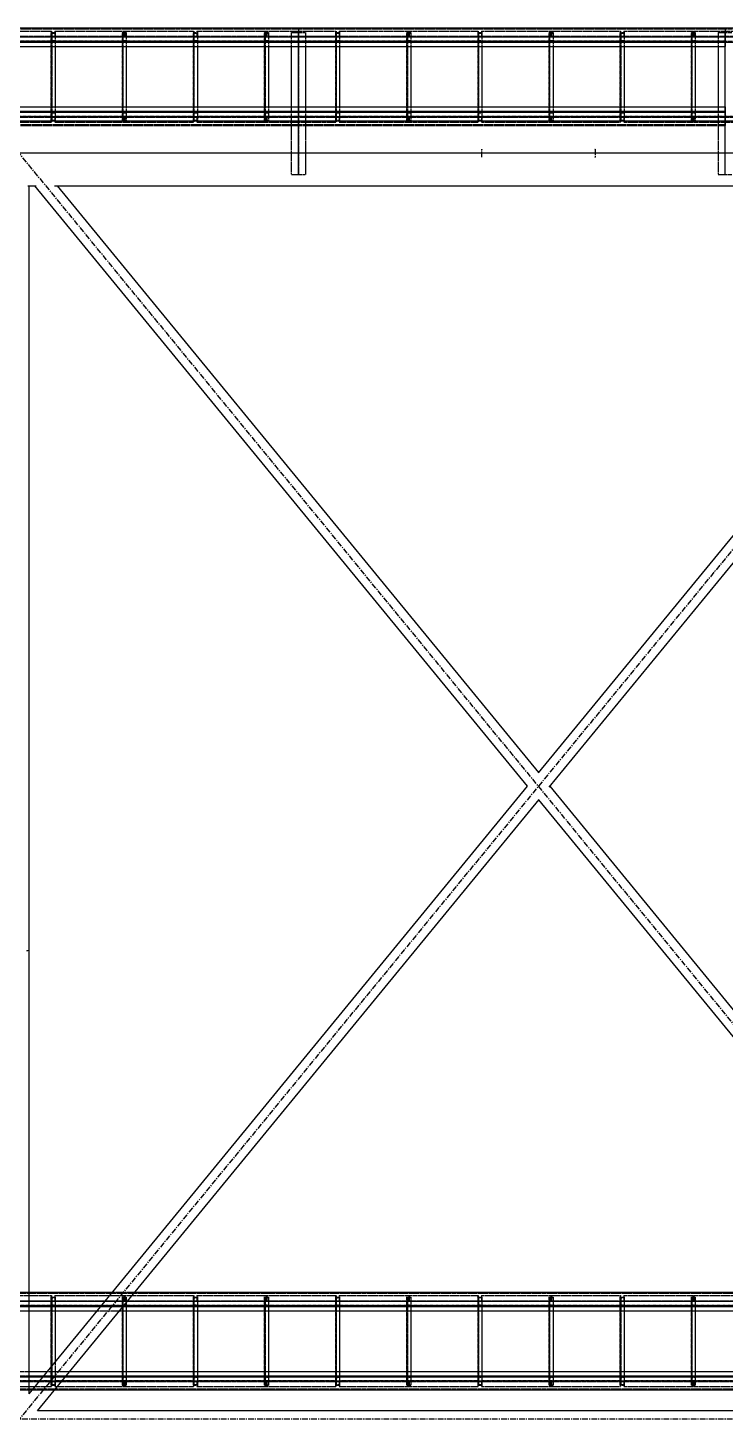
# Model space of a CAD drawing. Header units: millimetres. Extents: x 5143 to 30813, y 232 to 21408.
# Drawn here: x 18557 to 19537, y 4121 to 6077 of the extents above; entities that cross this region are included whole.
import ezdxf

# ---------------------------------------------------------------- set-up
doc = ezdxf.new("R2010")
doc.units = ezdxf.units.MM
doc.header["$LTSCALE"] = 0.25
for name, pattern in [('CENTER', [50.8, 31.75, -6.35, 6.35, -6.35]), ('XKITLINE00', [0]), ('XKITLINE02', [4, 2, -2]), ('XKITLINE03', [6, 3, -1, 1, -1])]:
    doc.linetypes.add(name, pattern=pattern)

msp = doc.modelspace()

# ---------------------------------------------------------------- linework, layer by layer
at = {"color": 7, "linetype": 'XKITLINE00'}
for p, q in [((18337.5, 6076.7), (18937.5, 6076.7)), ((18937.5, 6076.7), (18937.5, 6056.7)), ((18937.5, 6076.7), (18937.5, 6056.7)), ((18937.5, 6076.7), (19537.5, 6076.7)), ((19537.5, 6076.7), (19537.5, 6056.7)), ((19537.5, 6076.7), (20137.5, 6076.7)), ((19537.5, 6076.7), (19537.5, 6056.7)), ((18337.5, 6056.7), (18937.5, 6056.7)), ((18337.5, 6050.5), (18937.5, 6050.5)), ((18590, 6050.5), (18590, 5965.5)), ((18595.5, 6050.5), (18595.5, 5965.5)), ((18690, 6050.5), (18690, 5965.5)), ((18695.5, 6050.5), (18695.5, 5965.5)), ((18790, 6050.5), (18790, 5965.5)), ((18795.5, 6050.5), (18795.5, 5965.5)), ((18890, 6050.5), (18890, 5965.5)), ((18895.5, 6050.5), (18895.5, 5965.5)), ((18927.5, 6050.5), (18927.5, 5965.5)), ((18937.5, 6056.7), (18937.5, 6050.5)), ((18937.5, 6056.7), (18937.5, 6050.5)), ((18937.5, 6056.7), (19537.5, 6056.7)), ((18937.5, 6050.5), (19537.5, 6050.5)), ((18947.5, 6050.5), (18947.5, 5965.5)), ((18990, 6050.5), (18990, 5965.5)), ((18995.5, 6050.5), (18995.5, 5965.5)), ((19090, 6050.5), (19090, 5965.5)), ((19095.5, 6050.5), (19095.5, 5965.5)), ((19190, 6050.5), (19190, 5965.5)), ((19195.5, 6050.5), (19195.5, 5965.5)), ((19290, 6050.5), (19290, 5965.5)), ((19295.5, 6050.5), (19295.5, 5965.5)), ((19390, 6050.5), (19390, 5965.5)), ((19395.5, 6050.5), (19395.5, 5965.5)), ((19490, 6050.5), (19490, 5965.5)), ((19495.5, 6050.5), (19495.5, 5965.5)), ((19527.5, 6050.5), (19527.5, 5965.5)), ((19537.5, 6056.7), (20137.5, 6056.7)), ((19537.5, 6056.7), (19537.5, 6050.5)), ((18337.5, 5965.5), (18937.5, 5965.5)), ((18337.5, 5959.3), (18937.5, 5959.3)), ((18937.5, 5965.5), (18937.5, 5959.3)), ((18937.5, 5965.5), (19537.5, 5965.5)), ((18937.5, 5965.5), (18937.5, 5959.3)), ((18937.5, 5959.3), (18937.5, 5946)), ((18937.5, 5959.3), (19537.5, 5959.3)), ((18937.5, 5959.3), (18937.5, 5946)), ((19537.5, 5965.5), (19537.5, 5959.3)), ((19537.5, 5959.3), (19537.5, 5946)), ((18558.6, 4299), (18675.6, 4299)), ((18707.1, 4299), (19842.9, 4299)), ((18558.6, 4279), (18659.2, 4279)), ((18558.6, 4272.8), (18654.1, 4272.8)), ((18590, 4272.8), (18590, 4194.6)), ((18595.5, 4272.8), (18595.5, 4201.3)), ((18685.6, 4272.8), (19864.4, 4272.8)), ((18690, 4272.8), (18690, 4187.8)), ((18690.7, 4279), (19859.3, 4279)), ((18695.5, 4272.8), (18695.5, 4187.8)), ((18790, 4272.8), (18790, 4187.8)), ((18795.5, 4272.8), (18795.5, 4187.8)), ((18890, 4272.8), (18890, 4187.8)), ((18895.5, 4272.8), (18895.5, 4187.8)), ((18990, 4272.8), (18990, 4187.8)), ((18995.5, 4272.8), (18995.5, 4187.8)), ((19090, 4272.8), (19090, 4187.8)), ((19095.5, 4272.8), (19095.5, 4187.8)), ((19190, 4272.8), (19190, 4187.8)), ((19195.5, 4272.8), (19195.5, 4187.8)), ((19290, 4272.8), (19290, 4187.8)), ((19295.5, 4272.8), (19295.5, 4187.8)), ((19390, 4272.8), (19390, 4187.8)), ((19395.5, 4272.8), (19395.5, 4187.8)), ((19490, 4272.8), (19490, 4187.8)), ((19495.5, 4272.8), (19495.5, 4187.8)), ((18558.6, 4187.8), (18584.4, 4187.8)), ((18615.9, 4187.8), (19934.1, 4187.8)), ((18558.6, 4181.6), (18579.3, 4181.6)), ((18610.8, 4181.6), (19939.2, 4181.6)), ((18558.6, 4161.6), (18562.9, 4161.6)), ((18594.4, 4161.6), (19955.6, 4161.6))]:
    msp.add_line(p, q, dxfattribs=at)
at = {"color": 3, "linetype": 'XKITLINE02'}
for p, q in [((18337.5, 6075.8), (18937.5, 6075.8)), ((18337.5, 6075.3), (18937.5, 6075.3)), ((18492.7, 6072), (18590.4, 6072)), ((18492.7, 6064), (18595.6, 6064)), ((18493.3, 6064.8), (18595.6, 6064.8)), ((18589.7, 6064.8), (18589.7, 6064)), ((18589.7, 6064.8), (18692.2, 6064.8)), ((18589.7, 6064), (18692.7, 6064)), ((18589.8, 6072), (18589.8, 6064)), ((18590, 6070), (18595.5, 6070)), ((18590, 6070), (18590, 6058)), ((18590, 6070), (18590, 5946)), ((18590, 6070), (18590, 6050.5)), ((18590, 6070), (18595.5, 6070)), ((18590.4, 6072), (18590.4, 6064.8)), ((18590.7, 6070), (18590.7, 5946)), ((18590.7, 6068.9), (18595.5, 6069.3)), ((18590.7, 6068.9), (18590.7, 6059)), ((18594.9, 6072), (18594.9, 6064.8)), ((18594.9, 6072), (18692.7, 6072)), ((18595.5, 6072), (18595.5, 6064)), ((18595.5, 6070), (18595.5, 6069.3)), ((18595.5, 6070), (18595.5, 5946)), ((18595.5, 6070), (18595.5, 6050.5)), ((18595.6, 6064.8), (18595.6, 6064)), ((18686.9, 6064.8), (18686.9, 6064)), ((18690, 6070), (18695.5, 6070)), ((18690, 6070), (18690, 6058)), ((18690, 6070), (18690, 5946)), ((18690, 6070), (18690, 6050.5)), ((18690, 6070), (18695.5, 6070)), ((18690, 6064), (18692.7, 6064)), ((18690.7, 6070), (18690.7, 5946)), ((18690.7, 6068.9), (18695.5, 6069.3)), ((18690.7, 6068.9), (18690.7, 6059)), ((18692.2, 6072), (18692.2, 6064.8)), ((18692.7, 6072), (18790.4, 6072)), ((18692.7, 6072), (18692.7, 6064)), ((18692.7, 6072), (18692.7, 6064)), ((18692.7, 6064), (18795.6, 6064)), ((18693.3, 6072), (18693.3, 6064.8)), ((18693.3, 6064.8), (18795.6, 6064.8)), ((18695.5, 6070), (18695.5, 6069.3)), ((18695.5, 6070), (18695.5, 5946)), ((18695.5, 6070), (18695.5, 6050.5)), ((18698.6, 6064.8), (18698.6, 6064)), ((18789.7, 6064.8), (18789.7, 6064)), ((18789.7, 6064.8), (18892.2, 6064.8)), ((18789.7, 6064), (18892.7, 6064)), ((18789.8, 6072), (18789.8, 6064)), ((18790, 6070), (18795.5, 6070)), ((18790, 6070), (18790, 6058)), ((18790, 6070), (18790, 5946)), ((18790, 6070), (18790, 6050.5)), ((18790, 6070), (18795.5, 6070)), ((18790.4, 6072), (18790.4, 6064.8)), ((18790.7, 6070), (18790.7, 5946)), ((18790.7, 6068.9), (18795.5, 6069.3)), ((18790.7, 6068.9), (18790.7, 6059)), ((18794.9, 6072), (18794.9, 6064.8)), ((18794.9, 6072), (18892.7, 6072)), ((18795.5, 6072), (18795.5, 6064)), ((18795.5, 6070), (18795.5, 6069.3)), ((18795.5, 6070), (18795.5, 5946)), ((18795.5, 6070), (18795.5, 6050.5)), ((18795.6, 6064.8), (18795.6, 6064)), ((18886.9, 6064.8), (18886.9, 6064)), ((18890, 6070), (18890, 5946)), ((18890, 6070), (18890, 6050.5)), ((18890, 6070), (18895.5, 6070)), ((18890, 6070), (18895.5, 6070)), ((18890, 6070), (18890, 6058)), ((18890, 6064), (18892.7, 6064)), ((18890.7, 6070), (18890.7, 5946)), ((18890.7, 6068.9), (18895.5, 6069.3)), ((18890.7, 6068.9), (18890.7, 6059)), ((18892.2, 6072), (18892.2, 6064.8)), ((18892.7, 6072), (18892.7, 6064)), ((18892.7, 6072), (18937.5, 6072)), ((18892.7, 6072), (18892.7, 6064)), ((18892.7, 6064), (18995.6, 6064)), ((18893.3, 6072), (18893.3, 6064.8)), ((18893.3, 6064.8), (18994.9, 6064.8)), ((18895.5, 6070), (18895.5, 5946)), ((18895.5, 6070), (18895.5, 6050.5)), ((18895.5, 6070), (18895.5, 6069.3)), ((18898.6, 6064.8), (18898.6, 6064)), ((18927.5, 6070), (18947.5, 6070)), ((18927.5, 6070), (18927.5, 6050.5)), ((18937.2, 6070), (18937.2, 5870.3)), ((18937.5, 6075.8), (19537.5, 6075.8)), ((18937.5, 6075.3), (19537.5, 6075.3)), ((18937.5, 6072), (18990.4, 6072)), ((18937.5, 6064.8), (18995.6, 6064.8)), ((18937.5, 6064), (18989.8, 6064)), ((18937.8, 6070), (18937.8, 5870.3)), ((18947.5, 6070), (18947.5, 6050.5)), ((18989.7, 6064.8), (18989.7, 6064)), ((18989.7, 6064.8), (19092.2, 6064.8)), ((18989.7, 6064), (19092.7, 6064)), ((18989.8, 6072), (18989.8, 6064)), ((18990, 6070), (18990, 5946)), ((18990, 6070), (18990, 6050.5)), ((18990, 6070), (18995.5, 6070)), ((18990, 6070), (18995.5, 6070)), ((18990, 6070), (18990, 6058)), ((18990.4, 6072), (18990.4, 6064.8)), ((18990.7, 6070), (18990.7, 5946)), ((18990.7, 6068.9), (18995.5, 6069.3)), ((18990.7, 6068.9), (18990.7, 6059)), ((18994.9, 6072), (18994.9, 6064.8)), ((18994.9, 6072), (19092.7, 6072)), ((18995.5, 6072), (18995.5, 6064)), ((18995.5, 6070), (18995.5, 5946)), ((18995.5, 6070), (18995.5, 6050.5)), ((18995.5, 6070), (18995.5, 6069.3)), ((18995.6, 6064.8), (18995.6, 6064)), ((19086.9, 6064.8), (19086.9, 6064)), ((19090, 6070), (19090, 5946)), ((19090, 6070), (19090, 6050.5)), ((19090, 6070), (19095.5, 6070)), ((19090, 6070), (19095.5, 6070)), ((19090, 6070), (19090, 6058)), ((19090, 6064), (19092.7, 6064)), ((19090.7, 6070), (19090.7, 5946)), ((19090.7, 6068.9), (19095.5, 6069.3)), ((19090.7, 6068.9), (19090.7, 6059)), ((19092.2, 6072), (19092.2, 6064.8)), ((19092.7, 6072), (19190.4, 6072)), ((19092.7, 6072), (19092.7, 6064)), ((19092.7, 6072), (19092.7, 6064)), ((19092.7, 6064), (19195.6, 6064)), ((19093.3, 6072), (19093.3, 6064.8)), ((19093.3, 6064.8), (19195.6, 6064.8)), ((19095.5, 6070), (19095.5, 5946)), ((19095.5, 6070), (19095.5, 6050.5)), ((19095.5, 6070), (19095.5, 6069.3)), ((19098.6, 6064.8), (19098.6, 6064)), ((19189.7, 6064.8), (19189.7, 6064)), ((19189.7, 6064.8), (19292.2, 6064.8)), ((19189.7, 6064), (19292.7, 6064)), ((19189.8, 6072), (19189.8, 6064)), ((19190, 6070), (19190, 5946)), ((19190, 6070), (19190, 6050.5)), ((19190, 6070), (19195.5, 6070)), ((19190, 6070), (19195.5, 6070)), ((19190, 6070), (19190, 6058)), ((19190.4, 6072), (19190.4, 6064.8)), ((19190.7, 6070), (19190.7, 5946)), ((19190.7, 6068.9), (19195.5, 6069.3)), ((19190.7, 6068.9), (19190.7, 6059)), ((19194.9, 6072), (19194.9, 6064.8)), ((19194.9, 6072), (19292.7, 6072)), ((19195.5, 6072), (19195.5, 6064)), ((19195.5, 6070), (19195.5, 5946)), ((19195.5, 6070), (19195.5, 6050.5)), ((19195.5, 6070), (19195.5, 6069.3)), ((19195.6, 6064.8), (19195.6, 6064)), ((19286.9, 6064.8), (19286.9, 6064)), ((19290, 6070), (19295.5, 6070)), ((19290, 6070), (19290, 6058)), ((19290, 6070), (19290, 5946)), ((19290, 6070), (19290, 6050.5)), ((19290, 6070), (19295.5, 6070)), ((19290, 6064), (19292.7, 6064)), ((19290.7, 6070), (19290.7, 5946)), ((19290.7, 6068.9), (19295.5, 6069.3)), ((19290.7, 6068.9), (19290.7, 6059)), ((19292.2, 6072), (19292.2, 6064.8)), ((19292.7, 6072), (19292.7, 6064)), ((19292.7, 6072), (19390.4, 6072)), ((19292.7, 6072), (19292.7, 6064)), ((19292.7, 6064), (19395.6, 6064)), ((19293.3, 6072), (19293.3, 6064.8)), ((19293.3, 6064.8), (19395.6, 6064.8)), ((19295.5, 6070), (19295.5, 6069.3)), ((19295.5, 6070), (19295.5, 5946)), ((19295.5, 6070), (19295.5, 6050.5)), ((19298.6, 6064.8), (19298.6, 6064)), ((19389.7, 6064.8), (19389.7, 6064)), ((19389.7, 6064.8), (19492.2, 6064.8)), ((19389.7, 6064), (19492.7, 6064)), ((19389.8, 6072), (19389.8, 6064)), ((19390, 6070), (19395.5, 6070)), ((19390, 6070), (19390, 6058)), ((19390, 6070), (19390, 5946)), ((19390, 6070), (19390, 6050.5)), ((19390, 6070), (19395.5, 6070)), ((19390.4, 6072), (19390.4, 6064.8)), ((19390.7, 6070), (19390.7, 5946)), ((19390.7, 6068.9), (19395.5, 6069.3)), ((19390.7, 6068.9), (19390.7, 6059)), ((19394.9, 6072), (19394.9, 6064.8)), ((19394.9, 6072), (19492.7, 6072)), ((19395.5, 6072), (19395.5, 6064)), ((19395.5, 6070), (19395.5, 6069.3)), ((19395.5, 6070), (19395.5, 5946)), ((19395.5, 6070), (19395.5, 6050.5)), ((19395.6, 6064.8), (19395.6, 6064)), ((19486.9, 6064.8), (19486.9, 6064)), ((19490, 6070), (19495.5, 6070)), ((19490, 6070), (19490, 6058)), ((19490, 6070), (19490, 5946)), ((19490, 6070), (19490, 6050.5)), ((19490, 6070), (19495.5, 6070)), ((19490, 6064), (19492.7, 6064)), ((19490.7, 6070), (19490.7, 5946)), ((19490.7, 6068.9), (19495.5, 6069.3)), ((19490.7, 6068.9), (19490.7, 6059)), ((19492.2, 6072), (19492.2, 6064.8)), ((19492.7, 6072), (19492.7, 6064)), ((19492.7, 6072), (19590.4, 6072)), ((19492.7, 6072), (19492.7, 6064)), ((19492.7, 6064), (19595.6, 6064)), ((19493.3, 6072), (19493.3, 6064.8)), ((19493.3, 6064.8), (19595.6, 6064.8)), ((19495.5, 6070), (19495.5, 6069.3)), ((19495.5, 6070), (19495.5, 5946)), ((19495.5, 6070), (19495.5, 6050.5)), ((19498.6, 6064.8), (19498.6, 6064)), ((19527.5, 6070), (19547.5, 6070)), ((19527.5, 6070), (19527.5, 6050.5)), ((19537.2, 6070), (19537.2, 5870.3)), ((19537.5, 6075.8), (20137.5, 6075.8)), ((19537.5, 6075.3), (20137.5, 6075.3)), ((18337.5, 6058.1), (18937.5, 6058.1)), ((18337.5, 6058), (18937.5, 6058)), ((18337.5, 6057.5), (18937.5, 6057.5)), ((18337.5, 6057.1), (18937.5, 6057.1)), ((18590, 6058), (18595.5, 6058)), ((18590.7, 6059), (18595.5, 6058.7)), ((18595.5, 6058.7), (18595.5, 6058)), ((18690, 6058), (18695.5, 6058)), ((18690.7, 6059), (18695.5, 6058.7)), ((18695.5, 6058.7), (18695.5, 6058)), ((18790, 6058), (18795.5, 6058)), ((18790.7, 6059), (18795.5, 6058.7)), ((18795.5, 6058.7), (18795.5, 6058)), ((18890, 6058), (18895.5, 6058)), ((18890.7, 6059), (18895.5, 6058.7)), ((18895.5, 6058.7), (18895.5, 6058)), ((18937.5, 6058.1), (19537.5, 6058.1)), ((18937.5, 6058), (18937.5, 6056.7)), ((18937.5, 6058), (19537.5, 6058)), ((18937.5, 6058), (18937.5, 6056.7)), ((18937.5, 6057.5), (19537.5, 6057.5)), ((18937.5, 6057.1), (19537.5, 6057.1)), ((18990, 6058), (18995.5, 6058)), ((18990.7, 6059), (18995.5, 6058.7)), ((18995.5, 6058.7), (18995.5, 6058)), ((19090, 6058), (19095.5, 6058)), ((19090.7, 6059), (19095.5, 6058.7)), ((19095.5, 6058.7), (19095.5, 6058)), ((19190, 6058), (19195.5, 6058)), ((19190.7, 6059), (19195.5, 6058.7)), ((19195.5, 6058.7), (19195.5, 6058)), ((19290, 6058), (19295.5, 6058)), ((19290.7, 6059), (19295.5, 6058.7)), ((19295.5, 6058.7), (19295.5, 6058)), ((19390, 6058), (19395.5, 6058)), ((19390.7, 6059), (19395.5, 6058.7)), ((19395.5, 6058.7), (19395.5, 6058)), ((19490, 6058), (19495.5, 6058)), ((19490.7, 6059), (19495.5, 6058.7)), ((19495.5, 6058.7), (19495.5, 6058)), ((19537.5, 6058.1), (20137.5, 6058.1)), ((19537.5, 6058), (19537.5, 6056.7)), ((19537.5, 6057.5), (20137.5, 6057.5)), ((18337.5, 5958.8), (18937.5, 5958.8)), ((18337.5, 5958.4), (18937.5, 5958.4)), ((18337.5, 5958), (18937.5, 5958)), ((18337.5, 5957.9), (18937.5, 5957.9)), ((18492.7, 5952), (18595.6, 5952)), ((18493.3, 5951.2), (18595.6, 5951.2)), ((18589.7, 5952), (18692.7, 5952)), ((18589.7, 5952), (18589.7, 5951.2)), ((18589.7, 5951.2), (18692.2, 5951.2)), ((18589.8, 5952), (18589.8, 5944)), ((18590, 5958), (18595.5, 5958)), ((18590, 5958), (18590, 5946)), ((18590.4, 5951.2), (18590.4, 5944)), ((18590.7, 5956.9), (18595.5, 5957.3)), ((18590.7, 5956.9), (18590.7, 5947)), ((18590.7, 5947), (18595.5, 5946.7)), ((18594.9, 5951.2), (18594.9, 5944)), ((18595.5, 5958), (18595.5, 5957.3)), ((18595.5, 5952), (18595.5, 5944)), ((18595.5, 5946.7), (18595.5, 5946)), ((18595.6, 5952), (18595.6, 5951.2)), ((18686.9, 5952), (18686.9, 5951.2)), ((18690, 5958), (18695.5, 5958)), ((18690, 5958), (18690, 5946)), ((18690.7, 5956.9), (18695.5, 5957.3)), ((18690.7, 5956.9), (18690.7, 5947)), ((18690.7, 5947), (18695.5, 5946.7)), ((18692.2, 5951.2), (18692.2, 5944)), ((18692.7, 5952), (18795.6, 5952)), ((18692.7, 5952), (18692.7, 5944)), ((18692.7, 5952), (18692.7, 5944)), ((18693.3, 5951.2), (18795.6, 5951.2)), ((18693.3, 5951.2), (18693.3, 5944)), ((18695.5, 5958), (18695.5, 5957.3)), ((18695.5, 5946.7), (18695.5, 5946)), ((18698.6, 5952), (18698.6, 5951.2)), ((18789.7, 5952), (18892.7, 5952)), ((18789.7, 5952), (18789.7, 5951.2)), ((18789.7, 5951.2), (18892.2, 5951.2)), ((18789.8, 5952), (18789.8, 5944)), ((18790, 5958), (18795.5, 5958)), ((18790, 5958), (18790, 5946)), ((18790.4, 5951.2), (18790.4, 5944)), ((18790.7, 5956.9), (18795.5, 5957.3)), ((18790.7, 5956.9), (18790.7, 5947)), ((18790.7, 5947), (18795.5, 5946.7)), ((18794.9, 5951.2), (18794.9, 5944)), ((18795.5, 5958), (18795.5, 5957.3)), ((18795.5, 5952), (18795.5, 5944)), ((18795.5, 5946.7), (18795.5, 5946)), ((18795.6, 5952), (18795.6, 5951.2)), ((18886.9, 5952), (18886.9, 5951.2)), ((18890, 5958), (18895.5, 5958)), ((18890, 5958), (18890, 5946)), ((18890.7, 5956.9), (18895.5, 5957.3)), ((18890.7, 5956.9), (18890.7, 5947)), ((18890.7, 5947), (18895.5, 5946.7)), ((18892.2, 5951.2), (18892.2, 5944)), ((18892.7, 5952), (18995.6, 5952)), ((18892.7, 5952), (18892.7, 5944)), ((18892.7, 5952), (18892.7, 5944)), ((18893.3, 5951.2), (18995.6, 5951.2)), ((18893.3, 5951.2), (18893.3, 5944)), ((18895.5, 5958), (18895.5, 5957.3)), ((18895.5, 5946.7), (18895.5, 5946)), ((18898.6, 5952), (18898.6, 5951.2)), ((18927.5, 5965.5), (18927.5, 5870.3)), ((18937.5, 5959.3), (18937.5, 5958)), ((18937.5, 5959.3), (18937.5, 5958)), ((18937.5, 5958.8), (19537.5, 5958.8)), ((18937.5, 5958.4), (19537.5, 5958.4)), ((18937.5, 5958), (19537.5, 5958)), ((18937.5, 5957.9), (19537.5, 5957.9)), ((18947.5, 5965.5), (18947.5, 5870.3)), ((18989.7, 5952), (19092.7, 5952)), ((18989.7, 5952), (18989.7, 5951.2)), ((18989.7, 5951.2), (19092.2, 5951.2)), ((18989.8, 5952), (18989.8, 5944)), ((18990, 5958), (18995.5, 5958)), ((18990, 5958), (18990, 5946)), ((18990.4, 5951.2), (18990.4, 5944)), ((18990.7, 5956.9), (18995.5, 5957.3)), ((18990.7, 5956.9), (18990.7, 5947)), ((18990.7, 5947), (18995.5, 5946.7)), ((18994.9, 5951.2), (18994.9, 5944)), ((18995.5, 5958), (18995.5, 5957.3)), ((18995.5, 5952), (18995.5, 5944)), ((18995.5, 5946.7), (18995.5, 5946)), ((18995.6, 5952), (18995.6, 5951.2)), ((19086.9, 5952), (19086.9, 5951.2)), ((19090, 5958), (19095.5, 5958)), ((19090, 5958), (19090, 5946)), ((19090.7, 5956.9), (19095.5, 5957.3)), ((19090.7, 5956.9), (19090.7, 5947)), ((19090.7, 5947), (19095.5, 5946.7)), ((19092.2, 5951.2), (19092.2, 5944)), ((19092.7, 5952), (19195.6, 5952)), ((19092.7, 5952), (19092.7, 5944)), ((19092.7, 5952), (19092.7, 5944)), ((19093.3, 5951.2), (19195.6, 5951.2)), ((19093.3, 5951.2), (19093.3, 5944)), ((19095.5, 5958), (19095.5, 5957.3)), ((19095.5, 5946.7), (19095.5, 5946)), ((19098.6, 5952), (19098.6, 5951.2)), ((19189.7, 5952), (19292.7, 5952)), ((19189.7, 5952), (19189.7, 5951.2)), ((19189.7, 5951.2), (19292.2, 5951.2)), ((19189.8, 5952), (19189.8, 5944)), ((19190, 5958), (19195.5, 5958)), ((19190, 5958), (19190, 5946)), ((19190.4, 5951.2), (19190.4, 5944)), ((19190.7, 5956.9), (19195.5, 5957.3)), ((19190.7, 5956.9), (19190.7, 5947)), ((19190.7, 5947), (19195.5, 5946.7)), ((19194.9, 5951.2), (19194.9, 5944)), ((19195.5, 5958), (19195.5, 5957.3)), ((19195.5, 5952), (19195.5, 5944)), ((19195.5, 5946.7), (19195.5, 5946)), ((19195.6, 5952), (19195.6, 5951.2)), ((19286.9, 5952), (19286.9, 5951.2)), ((19290, 5958), (19295.5, 5958)), ((19290, 5958), (19290, 5946)), ((19290.7, 5956.9), (19295.5, 5957.3)), ((19290.7, 5956.9), (19290.7, 5947)), ((19290.7, 5947), (19295.5, 5946.7)), ((19292.2, 5951.2), (19292.2, 5944)), ((19292.7, 5952), (19292.7, 5944)), ((19292.7, 5952), (19395.6, 5952)), ((19292.7, 5952), (19292.7, 5944)), ((19293.3, 5951.2), (19395.6, 5951.2)), ((19293.3, 5951.2), (19293.3, 5944)), ((19295.5, 5958), (19295.5, 5957.3)), ((19295.5, 5946.7), (19295.5, 5946)), ((19298.6, 5952), (19298.6, 5951.2)), ((19389.7, 5952), (19492.7, 5952)), ((19389.7, 5952), (19389.7, 5951.2)), ((19389.7, 5951.2), (19492.2, 5951.2)), ((19389.8, 5952), (19389.8, 5944)), ((19390, 5958), (19395.5, 5958)), ((19390, 5958), (19390, 5946)), ((19390.4, 5951.2), (19390.4, 5944)), ((19390.7, 5956.9), (19395.5, 5957.3)), ((19390.7, 5956.9), (19390.7, 5947)), ((19390.7, 5947), (19395.5, 5946.7)), ((19394.9, 5951.2), (19394.9, 5944)), ((19395.5, 5958), (19395.5, 5957.3)), ((19395.5, 5952), (19395.5, 5944)), ((19395.5, 5946.7), (19395.5, 5946)), ((19395.6, 5952), (19395.6, 5951.2)), ((19486.9, 5952), (19486.9, 5951.2)), ((19490, 5958), (19495.5, 5958)), ((19490, 5958), (19490, 5946)), ((19490.7, 5956.9), (19495.5, 5957.3)), ((19490.7, 5956.9), (19490.7, 5947)), ((19490.7, 5947), (19495.5, 5946.7)), ((19492.2, 5951.2), (19492.2, 5944)), ((19492.7, 5952), (19492.7, 5944)), ((19492.7, 5952), (19595.6, 5952)), ((19492.7, 5952), (19492.7, 5944)), ((19493.3, 5951.2), (19595.6, 5951.2)), ((19493.3, 5951.2), (19493.3, 5944)), ((19495.5, 5958), (19495.5, 5957.3)), ((19495.5, 5946.7), (19495.5, 5946)), ((19498.6, 5952), (19498.6, 5951.2)), ((19527.5, 5965.5), (19527.5, 5870.3)), ((19537.5, 5959.3), (19537.5, 5958)), ((18337.5, 5940.7), (18937.5, 5940.7)), ((18337.5, 5940.1), (18937.5, 5940.1)), ((18337.5, 5939.3), (18937.5, 5939.3)), ((18492.7, 5944), (18590.4, 5944)), ((18590, 5946), (18595.5, 5946)), ((18590, 5946), (18595.5, 5946)), ((18594.9, 5944), (18692.7, 5944)), ((18690, 5946), (18695.5, 5946)), ((18690, 5946), (18695.5, 5946)), ((18692.7, 5944), (18790.4, 5944)), ((18790, 5946), (18795.5, 5946)), ((18790, 5946), (18795.5, 5946)), ((18794.9, 5944), (18892.7, 5944)), ((18890, 5946), (18895.5, 5946)), ((18890, 5946), (18895.5, 5946)), ((18892.7, 5944), (18990.4, 5944)), ((18937.5, 5946), (18937.5, 5939.3)), ((18937.5, 5946), (18937.5, 5939.3)), ((18937.5, 5940.7), (19537.5, 5940.7)), ((18937.5, 5940.1), (19537.5, 5940.1)), ((18937.5, 5939.3), (19537.5, 5939.3)), ((18990, 5946), (18995.5, 5946)), ((18990, 5946), (18995.5, 5946)), ((18994.9, 5944), (19092.7, 5944)), ((19090, 5946), (19095.5, 5946)), ((19090, 5946), (19095.5, 5946)), ((19092.7, 5944), (19190.4, 5944)), ((19190, 5946), (19195.5, 5946)), ((19190, 5946), (19195.5, 5946)), ((19194.9, 5944), (19292.7, 5944)), ((19290, 5946), (19295.5, 5946)), ((19290, 5946), (19295.5, 5946)), ((19292.7, 5944), (19390.4, 5944)), ((19390, 5946), (19395.5, 5946)), ((19390, 5946), (19395.5, 5946)), ((19394.9, 5944), (19492.7, 5944)), ((19490, 5946), (19495.5, 5946)), ((19490, 5946), (19495.5, 5946)), ((19492.7, 5944), (19590.4, 5944)), ((19537.5, 5946), (19537.5, 5939.3)), ((18947.5, 5905.8), (18947.5, 5870.3)), ((18927.5, 5870.3), (18947.5, 5870.3)), ((19527.5, 5870.3), (19547.5, 5870.3)), ((17635, 4298.1), (21735, 4298.1)), ((17635, 4297.6), (21735, 4297.6)), ((18492.7, 4286.3), (18595.6, 4286.3)), ((18493.3, 4287.1), (18595.6, 4287.1)), ((18515.8, 4294.3), (18590.4, 4294.3)), ((18517.4, 4287.1), (18595.6, 4287.1)), ((18531.3, 4299), (18558.6, 4299)), ((18531.3, 4286.3), (18589.8, 4286.3)), ((18589.7, 4287.1), (18589.7, 4286.3)), ((18589.7, 4287.1), (18645.3, 4287.1)), ((18589.7, 4286.3), (18665.4, 4286.3)), ((18589.8, 4294.3), (18589.8, 4286.3)), ((18590, 4292.3), (18595.5, 4292.3)), ((18590, 4292.3), (18590, 4280.3)), ((18590, 4292.3), (18590, 4168.3)), ((18590, 4292.3), (18590, 4272.8)), ((18590, 4292.3), (18595.5, 4292.3)), ((18590.4, 4294.3), (18590.4, 4287.1)), ((18590.7, 4292.3), (18590.7, 4168.3)), ((18590.7, 4291.2), (18595.5, 4291.6)), ((18590.7, 4291.2), (18590.7, 4281.3)), ((18594.9, 4294.3), (18594.9, 4287.1)), ((18594.9, 4294.3), (18650.8, 4294.3)), ((18595.5, 4294.3), (18595.5, 4286.3)), ((18595.5, 4292.3), (18595.5, 4291.6)), ((18595.5, 4292.3), (18595.5, 4168.3)), ((18595.5, 4292.3), (18595.5, 4272.8)), ((18595.6, 4287.1), (18595.6, 4286.3)), ((18644.6, 4287.1), (18692.2, 4287.1)), ((18644.8, 4286.3), (18692.7, 4286.3)), ((18650.7, 4294.3), (18692.7, 4294.3)), ((18675.6, 4299), (18707.1, 4299)), ((18686.9, 4287.1), (18686.9, 4286.3)), ((18690, 4292.3), (18690, 4168.3)), ((18690, 4292.3), (18690, 4272.8)), ((18690, 4292.3), (18695.5, 4292.3)), ((18690, 4292.3), (18695.5, 4292.3)), ((18690, 4292.3), (18690, 4280.3)), ((18690.7, 4292.3), (18690.7, 4168.3)), ((18690.7, 4291.2), (18695.5, 4291.6)), ((18690.7, 4291.2), (18690.7, 4281.3)), ((18692.2, 4294.3), (18692.2, 4287.1)), ((18692.7, 4294.3), (18692.7, 4286.3)), ((18692.7, 4294.3), (18693.6, 4294.3)), ((18692.7, 4294.3), (18692.7, 4286.3)), ((18692.7, 4286.3), (18795.6, 4286.3)), ((18693.3, 4294.3), (18693.3, 4287.1)), ((18693.3, 4287.1), (18795.6, 4287.1)), ((18693.6, 4294.3), (18790.4, 4294.3)), ((18695.5, 4292.3), (18695.5, 4168.3)), ((18695.5, 4292.3), (18695.5, 4272.8)), ((18695.5, 4292.3), (18695.5, 4291.6)), ((18698.6, 4287.1), (18698.6, 4286.3)), ((18789.7, 4287.1), (18789.7, 4286.3)), ((18789.7, 4287.1), (18892.2, 4287.1)), ((18789.7, 4286.3), (18892.7, 4286.3)), ((18789.8, 4294.3), (18789.8, 4286.3)), ((18789.8, 4287.1), (18795.6, 4287.1)), ((18790, 4292.3), (18795.5, 4292.3)), ((18790, 4292.3), (18790, 4280.3)), ((18790, 4292.3), (18790, 4168.3)), ((18790, 4292.3), (18790, 4272.8)), ((18790, 4292.3), (18795.5, 4292.3)), ((18790.4, 4294.3), (18790.4, 4287.1)), ((18790.7, 4292.3), (18790.7, 4168.3)), ((18790.7, 4291.2), (18795.5, 4291.6)), ((18790.7, 4291.2), (18790.7, 4281.3)), ((18794.9, 4294.3), (18794.9, 4287.1)), ((18794.9, 4294.3), (18892.7, 4294.3)), ((18795.5, 4294.3), (18795.5, 4286.3)), ((18795.5, 4292.3), (18795.5, 4291.6)), ((18795.5, 4292.3), (18795.5, 4168.3)), ((18795.5, 4292.3), (18795.5, 4272.8)), ((18795.6, 4287.1), (18795.6, 4286.3)), ((18886.9, 4287.1), (18886.9, 4286.3)), ((18890, 4292.3), (18895.5, 4292.3)), ((18890, 4292.3), (18890, 4280.3)), ((18890, 4292.3), (18890, 4168.3)), ((18890, 4292.3), (18890, 4272.8)), ((18890, 4292.3), (18895.5, 4292.3)), ((18890, 4286.3), (18892.7, 4286.3)), ((18890.7, 4292.3), (18890.7, 4168.3)), ((18890.7, 4291.2), (18895.5, 4291.6)), ((18890.7, 4291.2), (18890.7, 4281.3)), ((18892.2, 4294.3), (18892.2, 4287.1)), ((18892.7, 4294.3), (18990.4, 4294.3)), ((18892.7, 4294.3), (18892.7, 4286.3)), ((18892.7, 4294.3), (18892.7, 4286.3)), ((18892.7, 4286.3), (18995.6, 4286.3)), ((18893.3, 4294.3), (18893.3, 4287.1)), ((18893.3, 4287.1), (18995.6, 4287.1)), ((18895.5, 4292.3), (18895.5, 4291.6)), ((18895.5, 4292.3), (18895.5, 4168.3)), ((18895.5, 4292.3), (18895.5, 4272.8)), ((18898.6, 4287.1), (18898.6, 4286.3)), ((18989.7, 4287.1), (18989.7, 4286.3)), ((18989.7, 4287.1), (19092.2, 4287.1)), ((18989.7, 4286.3), (19092.7, 4286.3)), ((18989.8, 4294.3), (18989.8, 4286.3)), ((18989.8, 4287.1), (18995.6, 4287.1)), ((18990, 4292.3), (18995.5, 4292.3)), ((18990, 4292.3), (18990, 4280.3)), ((18990, 4292.3), (18990, 4168.3)), ((18990, 4292.3), (18990, 4272.8)), ((18990, 4292.3), (18995.5, 4292.3)), ((18990.4, 4294.3), (18990.4, 4287.1)), ((18990.7, 4292.3), (18990.7, 4168.3)), ((18990.7, 4291.2), (18995.5, 4291.6)), ((18990.7, 4291.2), (18990.7, 4281.3)), ((18994.9, 4294.3), (18994.9, 4287.1)), ((18994.9, 4294.3), (19092.7, 4294.3)), ((18995.5, 4294.3), (18995.5, 4286.3)), ((18995.5, 4292.3), (18995.5, 4291.6)), ((18995.5, 4292.3), (18995.5, 4168.3)), ((18995.5, 4292.3), (18995.5, 4272.8)), ((18995.6, 4287.1), (18995.6, 4286.3)), ((19086.9, 4287.1), (19086.9, 4286.3)), ((19090, 4292.3), (19095.5, 4292.3)), ((19090, 4292.3), (19090, 4280.3)), ((19090, 4292.3), (19090, 4168.3)), ((19090, 4292.3), (19090, 4272.8)), ((19090, 4292.3), (19095.5, 4292.3)), ((19090, 4286.3), (19092.7, 4286.3)), ((19090.7, 4292.3), (19090.7, 4168.3)), ((19090.7, 4291.2), (19095.5, 4291.6)), ((19090.7, 4291.2), (19090.7, 4281.3)), ((19092.2, 4294.3), (19092.2, 4287.1)), ((19092.7, 4294.3), (19190.4, 4294.3)), ((19092.7, 4294.3), (19092.7, 4286.3)), ((19092.7, 4294.3), (19092.7, 4286.3)), ((19092.7, 4286.3), (19195.6, 4286.3)), ((19093.3, 4294.3), (19093.3, 4287.1)), ((19093.3, 4287.1), (19195.6, 4287.1)), ((19095.5, 4292.3), (19095.5, 4291.6)), ((19095.5, 4292.3), (19095.5, 4168.3)), ((19095.5, 4292.3), (19095.5, 4272.8)), ((19098.6, 4287.1), (19098.6, 4286.3)), ((19189.7, 4287.1), (19189.7, 4286.3)), ((19189.7, 4287.1), (19292.2, 4287.1)), ((19189.7, 4286.3), (19292.7, 4286.3)), ((19189.8, 4294.3), (19189.8, 4286.3)), ((19189.8, 4287.1), (19195.6, 4287.1)), ((19190, 4292.3), (19195.5, 4292.3)), ((19190, 4292.3), (19190, 4280.3)), ((19190, 4292.3), (19190, 4168.3)), ((19190, 4292.3), (19190, 4272.8)), ((19190, 4292.3), (19195.5, 4292.3)), ((19190.4, 4294.3), (19190.4, 4287.1)), ((19190.7, 4292.3), (19190.7, 4168.3)), ((19190.7, 4291.2), (19195.5, 4291.6)), ((19190.7, 4291.2), (19190.7, 4281.3)), ((19194.9, 4294.3), (19194.9, 4287.1)), ((19194.9, 4294.3), (19292.7, 4294.3)), ((19195.5, 4294.3), (19195.5, 4286.3)), ((19195.5, 4292.3), (19195.5, 4291.6)), ((19195.5, 4292.3), (19195.5, 4168.3)), ((19195.5, 4292.3), (19195.5, 4272.8)), ((19195.6, 4287.1), (19195.6, 4286.3)), ((19286.9, 4287.1), (19286.9, 4286.3)), ((19290, 4292.3), (19290, 4168.3)), ((19290, 4292.3), (19290, 4272.8)), ((19290, 4292.3), (19295.5, 4292.3)), ((19290, 4292.3), (19295.5, 4292.3)), ((19290, 4292.3), (19290, 4280.3)), ((19290, 4286.3), (19292.7, 4286.3)), ((19290.7, 4292.3), (19290.7, 4168.3)), ((19290.7, 4291.2), (19295.5, 4291.6)), ((19290.7, 4291.2), (19290.7, 4281.3)), ((19292.2, 4294.3), (19292.2, 4287.1)), ((19292.7, 4294.3), (19390.4, 4294.3)), ((19292.7, 4294.3), (19292.7, 4286.3)), ((19292.7, 4294.3), (19292.7, 4286.3)), ((19292.7, 4286.3), (19395.6, 4286.3)), ((19293.3, 4294.3), (19293.3, 4287.1)), ((19293.3, 4287.1), (19395.6, 4287.1)), ((19295.5, 4292.3), (19295.5, 4168.3)), ((19295.5, 4292.3), (19295.5, 4272.8)), ((19295.5, 4292.3), (19295.5, 4291.6)), ((19298.6, 4287.1), (19298.6, 4286.3)), ((19389.7, 4287.1), (19389.7, 4286.3)), ((19389.7, 4287.1), (19492.2, 4287.1)), ((19389.7, 4286.3), (19492.7, 4286.3)), ((19389.8, 4294.3), (19389.8, 4286.3)), ((19389.8, 4287.1), (19395.6, 4287.1)), ((19390, 4292.3), (19390, 4168.3)), ((19390, 4292.3), (19390, 4272.8)), ((19390, 4292.3), (19395.5, 4292.3)), ((19390, 4292.3), (19395.5, 4292.3)), ((19390, 4292.3), (19390, 4280.3)), ((19390.4, 4294.3), (19390.4, 4287.1)), ((19390.7, 4292.3), (19390.7, 4168.3)), ((19390.7, 4291.2), (19395.5, 4291.6)), ((19390.7, 4291.2), (19390.7, 4281.3)), ((19394.9, 4294.3), (19394.9, 4287.1)), ((19394.9, 4294.3), (19492.7, 4294.3)), ((19395.5, 4294.3), (19395.5, 4286.3)), ((19395.5, 4292.3), (19395.5, 4168.3)), ((19395.5, 4292.3), (19395.5, 4272.8)), ((19395.5, 4292.3), (19395.5, 4291.6)), ((19395.6, 4287.1), (19395.6, 4286.3)), ((19486.9, 4287.1), (19486.9, 4286.3)), ((19490, 4292.3), (19490, 4168.3)), ((19490, 4292.3), (19490, 4272.8)), ((19490, 4292.3), (19495.5, 4292.3)), ((19490, 4292.3), (19495.5, 4292.3)), ((19490, 4292.3), (19490, 4280.3)), ((19490, 4286.3), (19492.7, 4286.3)), ((19490.7, 4292.3), (19490.7, 4168.3)), ((19490.7, 4291.2), (19495.5, 4291.6)), ((19490.7, 4291.2), (19490.7, 4281.3)), ((19492.2, 4294.3), (19492.2, 4287.1)), ((19492.7, 4294.3), (19492.7, 4286.3)), ((19492.7, 4294.3), (19590.4, 4294.3)), ((19492.7, 4294.3), (19492.7, 4286.3)), ((19492.7, 4286.3), (19595.6, 4286.3)), ((19493.3, 4294.3), (19493.3, 4287.1)), ((19493.3, 4287.1), (19595.6, 4287.1)), ((19495.5, 4292.3), (19495.5, 4168.3)), ((19495.5, 4292.3), (19495.5, 4272.8)), ((19495.5, 4292.3), (19495.5, 4291.6)), ((19498.6, 4287.1), (19498.6, 4286.3)), ((17635, 4280.3), (21735, 4280.3)), ((17635, 4280.3), (21735, 4280.3)), ((17635, 4279.8), (21735, 4279.8)), ((17635, 4279.4), (21735, 4279.4)), ((17635, 4279), (21735, 4279)), ((18531.3, 4279), (18558.6, 4279)), ((18531.3, 4272.8), (18558.6, 4272.8)), ((18590, 4280.3), (18595.5, 4280.3)), ((18590.7, 4281.3), (18595.5, 4281)), ((18595.5, 4281), (18595.5, 4280.3)), ((18654.1, 4272.8), (18685.6, 4272.8)), ((18659.2, 4279), (18690.7, 4279)), ((18690, 4280.3), (18695.5, 4280.3)), ((18690.7, 4281.3), (18695.5, 4281)), ((18695.5, 4281), (18695.5, 4280.3)), ((18790, 4280.3), (18795.5, 4280.3)), ((18790.7, 4281.3), (18795.5, 4281)), ((18795.5, 4281), (18795.5, 4280.3)), ((18890, 4280.3), (18895.5, 4280.3)), ((18890.7, 4281.3), (18895.5, 4281)), ((18895.5, 4281), (18895.5, 4280.3)), ((18990, 4280.3), (18995.5, 4280.3)), ((18990.7, 4281.3), (18995.5, 4281)), ((18995.5, 4281), (18995.5, 4280.3)), ((19090, 4280.3), (19095.5, 4280.3)), ((19090.7, 4281.3), (19095.5, 4281)), ((19095.5, 4281), (19095.5, 4280.3)), ((19190, 4280.3), (19195.5, 4280.3)), ((19190.7, 4281.3), (19195.5, 4281)), ((19195.5, 4281), (19195.5, 4280.3)), ((19290, 4280.3), (19295.5, 4280.3)), ((19290.7, 4281.3), (19295.5, 4281)), ((19295.5, 4281), (19295.5, 4280.3)), ((19390, 4280.3), (19395.5, 4280.3)), ((19390.7, 4281.3), (19395.5, 4281)), ((19395.5, 4281), (19395.5, 4280.3)), ((19490, 4280.3), (19495.5, 4280.3)), ((19490.7, 4281.3), (19495.5, 4281)), ((19495.5, 4281), (19495.5, 4280.3)), ((18518.2, 4187.8), (18558.6, 4187.8)), ((18584.4, 4187.8), (18615.9, 4187.8)), ((17635, 4181.1), (21735, 4181.1)), ((17635, 4180.7), (21735, 4180.7)), ((17635, 4180.3), (21735, 4180.3)), ((17635, 4180.2), (21735, 4180.2)), ((18492.7, 4174.3), (18595.6, 4174.3)), ((18493.3, 4173.5), (18595.6, 4173.5)), ((18519.6, 4181.6), (18558.6, 4181.6)), ((18579.3, 4181.6), (18610.8, 4181.6)), ((18589.7, 4174.3), (18692.7, 4174.3)), ((18589.7, 4174.3), (18589.7, 4173.5)), ((18589.7, 4173.5), (18692.2, 4173.5)), ((18589.8, 4174.3), (18589.8, 4166.3)), ((18590, 4180.3), (18595.5, 4180.3)), ((18590, 4180.3), (18590, 4168.3)), ((18590, 4168.3), (18595.5, 4168.3)), ((18590, 4168.3), (18595.5, 4168.3)), ((18590.4, 4173.5), (18590.4, 4166.3)), ((18590.7, 4179.2), (18595.5, 4179.6)), ((18590.7, 4179.2), (18590.7, 4169.3)), ((18590.7, 4169.3), (18595.5, 4169)), ((18594.9, 4173.5), (18594.9, 4166.3)), ((18595.5, 4180.3), (18595.5, 4179.6)), ((18595.5, 4174.3), (18595.5, 4166.3)), ((18595.5, 4169), (18595.5, 4168.3)), ((18595.6, 4174.3), (18595.6, 4173.5)), ((18686.9, 4174.3), (18692.7, 4174.3)), ((18686.9, 4174.3), (18686.9, 4173.5)), ((18686.9, 4173.5), (18692.2, 4173.5)), ((18690, 4180.3), (18695.5, 4180.3)), ((18690, 4180.3), (18690, 4168.3)), ((18690, 4168.3), (18695.5, 4168.3)), ((18690, 4168.3), (18695.5, 4168.3)), ((18690.7, 4179.2), (18695.5, 4179.6)), ((18690.7, 4179.2), (18690.7, 4169.3)), ((18690.7, 4169.3), (18695.5, 4169)), ((18692.2, 4173.5), (18692.2, 4166.3)), ((18692.7, 4174.3), (18692.7, 4166.3)), ((18692.7, 4174.3), (18795.6, 4174.3)), ((18692.7, 4174.3), (18692.7, 4166.3)), ((18693.3, 4173.5), (18795.6, 4173.5)), ((18693.3, 4173.5), (18693.3, 4166.3)), ((18695.5, 4180.3), (18695.5, 4179.6)), ((18695.5, 4169), (18695.5, 4168.3)), ((18698.6, 4174.3), (18698.6, 4173.5)), ((18789.7, 4174.3), (18890, 4174.3)), ((18789.7, 4174.3), (18789.7, 4173.5)), ((18789.7, 4173.5), (18892.2, 4173.5)), ((18789.8, 4174.3), (18789.8, 4166.3)), ((18790, 4180.3), (18795.5, 4180.3)), ((18790, 4180.3), (18790, 4168.3)), ((18790, 4168.3), (18795.5, 4168.3)), ((18790, 4168.3), (18795.5, 4168.3)), ((18790.4, 4173.5), (18790.4, 4166.3)), ((18790.7, 4179.2), (18795.5, 4179.6)), ((18790.7, 4179.2), (18790.7, 4169.3)), ((18790.7, 4169.3), (18795.5, 4169)), ((18794.9, 4173.5), (18794.9, 4166.3)), ((18795.5, 4180.3), (18795.5, 4179.6)), ((18795.5, 4174.3), (18795.5, 4166.3)), ((18795.5, 4169), (18795.5, 4168.3)), ((18795.6, 4174.3), (18795.6, 4173.5)), ((18886.9, 4174.3), (18892.7, 4174.3)), ((18886.9, 4174.3), (18886.9, 4173.5)), ((18886.9, 4173.5), (18892.2, 4173.5)), ((18890, 4180.3), (18895.5, 4180.3)), ((18890, 4180.3), (18890, 4168.3)), ((18890, 4168.3), (18895.5, 4168.3)), ((18890, 4168.3), (18895.5, 4168.3)), ((18890.7, 4179.2), (18895.5, 4179.6)), ((18890.7, 4179.2), (18890.7, 4169.3)), ((18890.7, 4169.3), (18895.5, 4169)), ((18892.2, 4173.5), (18892.2, 4166.3)), ((18892.7, 4174.3), (18995.6, 4174.3)), ((18892.7, 4174.3), (18892.7, 4166.3)), ((18892.7, 4174.3), (18892.7, 4166.3)), ((18893.3, 4173.5), (18995.6, 4173.5)), ((18893.3, 4173.5), (18893.3, 4166.3)), ((18895.5, 4180.3), (18895.5, 4179.6)), ((18895.5, 4169), (18895.5, 4168.3)), ((18898.6, 4174.3), (18898.6, 4173.5)), ((18989.7, 4174.3), (19090, 4174.3)), ((18989.7, 4174.3), (18989.7, 4173.5)), ((18989.7, 4173.5), (19092.2, 4173.5)), ((18989.8, 4174.3), (18989.8, 4166.3)), ((18990, 4180.3), (18995.5, 4180.3)), ((18990, 4180.3), (18990, 4168.3)), ((18990, 4168.3), (18995.5, 4168.3)), ((18990, 4168.3), (18995.5, 4168.3)), ((18990.4, 4173.5), (18990.4, 4166.3)), ((18990.7, 4179.2), (18995.5, 4179.6)), ((18990.7, 4179.2), (18990.7, 4169.3)), ((18990.7, 4169.3), (18995.5, 4169)), ((18994.9, 4173.5), (18994.9, 4166.3)), ((18995.5, 4180.3), (18995.5, 4179.6)), ((18995.5, 4174.3), (18995.5, 4166.3)), ((18995.5, 4169), (18995.5, 4168.3)), ((18995.6, 4174.3), (18995.6, 4173.5)), ((19086.9, 4174.3), (19092.7, 4174.3)), ((19086.9, 4174.3), (19086.9, 4173.5)), ((19086.9, 4173.5), (19092.2, 4173.5)), ((19090, 4180.3), (19095.5, 4180.3)), ((19090, 4180.3), (19090, 4168.3)), ((19090, 4168.3), (19095.5, 4168.3)), ((19090, 4168.3), (19095.5, 4168.3)), ((19090.7, 4179.2), (19095.5, 4179.6)), ((19090.7, 4179.2), (19090.7, 4169.3)), ((19090.7, 4169.3), (19095.5, 4169)), ((19092.2, 4173.5), (19092.2, 4166.3)), ((19092.7, 4174.3), (19195.6, 4174.3)), ((19092.7, 4174.3), (19092.7, 4166.3)), ((19092.7, 4174.3), (19092.7, 4166.3)), ((19093.3, 4173.5), (19195.6, 4173.5)), ((19093.3, 4173.5), (19093.3, 4166.3)), ((19095.5, 4180.3), (19095.5, 4179.6)), ((19095.5, 4169), (19095.5, 4168.3)), ((19098.6, 4174.3), (19098.6, 4173.5)), ((19189.7, 4174.3), (19290, 4174.3)), ((19189.7, 4174.3), (19189.7, 4173.5)), ((19189.7, 4173.5), (19292.2, 4173.5)), ((19189.8, 4174.3), (19189.8, 4166.3)), ((19190, 4180.3), (19195.5, 4180.3)), ((19190, 4180.3), (19190, 4168.3)), ((19190, 4168.3), (19195.5, 4168.3)), ((19190, 4168.3), (19195.5, 4168.3)), ((19190.4, 4173.5), (19190.4, 4166.3)), ((19190.7, 4179.2), (19195.5, 4179.6)), ((19190.7, 4179.2), (19190.7, 4169.3)), ((19190.7, 4169.3), (19195.5, 4169)), ((19194.9, 4173.5), (19194.9, 4166.3)), ((19195.5, 4180.3), (19195.5, 4179.6)), ((19195.5, 4174.3), (19195.5, 4166.3)), ((19195.5, 4169), (19195.5, 4168.3)), ((19195.6, 4174.3), (19195.6, 4173.5)), ((19286.9, 4174.3), (19292.7, 4174.3)), ((19286.9, 4174.3), (19286.9, 4173.5)), ((19286.9, 4173.5), (19292.2, 4173.5)), ((19290, 4180.3), (19295.5, 4180.3)), ((19290, 4180.3), (19290, 4168.3)), ((19290, 4168.3), (19295.5, 4168.3)), ((19290, 4168.3), (19295.5, 4168.3)), ((19290.7, 4179.2), (19295.5, 4179.6)), ((19290.7, 4179.2), (19290.7, 4169.3)), ((19290.7, 4169.3), (19295.5, 4169)), ((19292.2, 4173.5), (19292.2, 4166.3)), ((19292.7, 4174.3), (19395.6, 4174.3)), ((19292.7, 4174.3), (19292.7, 4166.3)), ((19292.7, 4174.3), (19292.7, 4166.3)), ((19293.3, 4173.5), (19395.6, 4173.5)), ((19293.3, 4173.5), (19293.3, 4166.3)), ((19295.5, 4180.3), (19295.5, 4179.6)), ((19295.5, 4169), (19295.5, 4168.3)), ((19298.6, 4174.3), (19298.6, 4173.5)), ((19389.7, 4174.3), (19490, 4174.3)), ((19389.7, 4174.3), (19389.7, 4173.5)), ((19389.7, 4173.5), (19492.2, 4173.5)), ((19389.8, 4174.3), (19389.8, 4166.3)), ((19390, 4180.3), (19395.5, 4180.3)), ((19390, 4180.3), (19390, 4168.3)), ((19390, 4168.3), (19395.5, 4168.3)), ((19390, 4168.3), (19395.5, 4168.3)), ((19390.4, 4173.5), (19390.4, 4166.3)), ((19390.7, 4179.2), (19395.5, 4179.6)), ((19390.7, 4179.2), (19390.7, 4169.3)), ((19390.7, 4169.3), (19395.5, 4169)), ((19394.9, 4173.5), (19394.9, 4166.3)), ((19395.5, 4180.3), (19395.5, 4179.6)), ((19395.5, 4174.3), (19395.5, 4166.3)), ((19395.5, 4169), (19395.5, 4168.3)), ((19395.6, 4174.3), (19395.6, 4173.5)), ((19486.9, 4174.3), (19492.7, 4174.3)), ((19486.9, 4174.3), (19486.9, 4173.5)), ((19486.9, 4173.5), (19492.2, 4173.5)), ((19490, 4180.3), (19495.5, 4180.3)), ((19490, 4180.3), (19490, 4168.3)), ((19490, 4168.3), (19495.5, 4168.3)), ((19490, 4168.3), (19495.5, 4168.3)), ((19490.7, 4179.2), (19495.5, 4179.6)), ((19490.7, 4179.2), (19490.7, 4169.3)), ((19490.7, 4169.3), (19495.5, 4169)), ((19492.2, 4173.5), (19492.2, 4166.3)), ((19492.7, 4174.3), (19492.7, 4166.3)), ((19492.7, 4174.3), (19595.6, 4174.3)), ((19492.7, 4174.3), (19492.7, 4166.3)), ((19493.3, 4173.5), (19595.6, 4173.5)), ((19493.3, 4173.5), (19493.3, 4166.3)), ((19495.5, 4180.3), (19495.5, 4179.6)), ((19495.5, 4169), (19495.5, 4168.3)), ((19498.6, 4174.3), (19498.6, 4173.5)), ((17635, 4163), (21735, 4163)), ((17635, 4162.4), (21735, 4162.4)), ((18492.7, 4166.3), (18590.4, 4166.3)), ((18524.3, 4161.6), (18558.6, 4161.6)), ((18562.9, 4161.6), (18594.4, 4161.6)), ((18594.9, 4166.3), (18692.7, 4166.3)), ((18692.2, 4166.3), (18692.7, 4166.3)), ((18692.7, 4166.3), (18790.4, 4166.3)), ((18794.9, 4166.3), (18892.7, 4166.3)), ((18892.2, 4166.3), (18892.7, 4166.3)), ((18892.7, 4166.3), (18990.4, 4166.3)), ((18994.9, 4166.3), (19092.7, 4166.3)), ((19092.2, 4166.3), (19092.7, 4166.3)), ((19092.7, 4166.3), (19190.4, 4166.3)), ((19194.9, 4166.3), (19292.7, 4166.3)), ((19292.2, 4166.3), (19292.7, 4166.3)), ((19292.7, 4166.3), (19390.4, 4166.3)), ((19394.9, 4166.3), (19492.7, 4166.3)), ((19492.2, 4166.3), (19492.7, 4166.3)), ((19492.7, 4166.3), (19590.4, 4166.3))]:
    msp.add_line(p, q, dxfattribs=at)
at = {"color": 1, "linetype": 'XKITLINE03'}
for p, q in [((18337.5, 6064), (18937.5, 6064)), ((18492.7, 6064), (18589.8, 6064)), ((18590, 5946), (18590, 6070)), ((18595.5, 6064), (18692.7, 6064)), ((18690, 5946), (18690, 6070)), ((18692.7, 6064), (18789.8, 6064)), ((18790, 5946), (18790, 6070)), ((18795.5, 6064), (18892.7, 6064)), ((18890, 5946), (18890, 6070)), ((18892.7, 6064), (18989.8, 6064)), ((18937.5, 5870.3), (18937.5, 6070)), ((18937.5, 6064), (19537.5, 6064)), ((18990, 5946), (18990, 6070)), ((18995.5, 6064), (19092.7, 6064)), ((19090, 5946), (19090, 6070)), ((19092.7, 6064), (19189.8, 6064)), ((19190, 5946), (19190, 6070)), ((19195.5, 6064), (19292.7, 6064)), ((19290, 5946), (19290, 6070)), ((19292.7, 6064), (19389.8, 6064)), ((19390, 5946), (19390, 6070)), ((19395.5, 6064), (19492.7, 6064)), ((19490, 5946), (19490, 6070)), ((19492.7, 6064), (19589.8, 6064)), ((19537.5, 5870.3), (19537.5, 6070)), ((19537.5, 6064), (20137.5, 6064)), ((18937.5, 6058), (18337.5, 6058)), ((19537.5, 6058), (18937.5, 6058)), ((18337.5, 5958), (18937.5, 5958)), ((18337.5, 5952), (18937.5, 5952)), ((18589.8, 5952), (18492.7, 5952)), ((18692.7, 5952), (18595.5, 5952)), ((18789.8, 5952), (18692.7, 5952)), ((18892.7, 5952), (18795.5, 5952)), ((18989.8, 5952), (18892.7, 5952)), ((18937.5, 5958), (19537.5, 5958)), ((18937.5, 5952), (19537.5, 5952)), ((19092.7, 5952), (18995.5, 5952)), ((19189.8, 5952), (19092.7, 5952)), ((19292.7, 5952), (19195.5, 5952)), ((19389.8, 5952), (19292.7, 5952)), ((19492.7, 5952), (19395.5, 5952)), ((19589.8, 5952), (19492.7, 5952)), ((17635, 4286.3), (21735, 4286.3)), ((18492.7, 4286.3), (18589.8, 4286.3)), ((18590, 4168.3), (18590, 4292.3)), ((18595.5, 4286.3), (18692.7, 4286.3)), ((18690, 4168.3), (18690, 4292.3)), ((18692.7, 4286.3), (18789.8, 4286.3)), ((18790, 4168.3), (18790, 4292.3)), ((18795.5, 4286.3), (18892.7, 4286.3)), ((18890, 4168.3), (18890, 4292.3)), ((18892.7, 4286.3), (18989.8, 4286.3)), ((18990, 4168.3), (18990, 4292.3)), ((18995.5, 4286.3), (19092.7, 4286.3)), ((19090, 4168.3), (19090, 4292.3)), ((19092.7, 4286.3), (19189.8, 4286.3)), ((19190, 4168.3), (19190, 4292.3)), ((19195.5, 4286.3), (19292.7, 4286.3)), ((19290, 4168.3), (19290, 4292.3)), ((19292.7, 4286.3), (19389.8, 4286.3)), ((19390, 4168.3), (19390, 4292.3)), ((19395.5, 4286.3), (19492.7, 4286.3)), ((19490, 4168.3), (19490, 4292.3)), ((19492.7, 4286.3), (19589.8, 4286.3)), ((21735, 4280.3), (17635, 4280.3)), ((17635, 4180.3), (21735, 4180.3)), ((17635, 4174.3), (21735, 4174.3)), ((18589.8, 4174.3), (18492.7, 4174.3)), ((18692.7, 4174.3), (18595.5, 4174.3)), ((18789.8, 4174.3), (18692.7, 4174.3)), ((18892.7, 4174.3), (18795.5, 4174.3)), ((18989.8, 4174.3), (18892.7, 4174.3)), ((19092.7, 4174.3), (18995.5, 4174.3)), ((19189.8, 4174.3), (19092.7, 4174.3)), ((19292.7, 4174.3), (19195.5, 4174.3)), ((19389.8, 4174.3), (19292.7, 4174.3)), ((19492.7, 4174.3), (19395.5, 4174.3)), ((19589.8, 4174.3), (19492.7, 4174.3))]:
    msp.add_line(p, q, dxfattribs=at)
at = {"color": 8, "linetype": 'XKITLINE00'}
for p, q in [((17635, 5946), (20275, 5946)), ((18557.2, 5854.6), (18568.7, 5854.6)), ((18558.6, 5854.6), (18558.6, 4780.4)), ((18566.7, 5854.6), (19259.3, 5010.4)), ((18594.4, 5854.6), (19955.4, 5854.6)), ((18598.2, 5854.6), (19275, 5029.6)), ((19951.7, 5854.6), (19274.8, 5029.4)), ((19983.3, 5854.6), (19289.6, 5009.1)), ((19259.2, 5010.4), (18558.6, 4156.4)), ((19290.8, 5010.4), (19991.3, 4156.4)), ((19275.5, 4991.8), (18570.2, 4132.1)), ((19275, 4991.2), (19979.7, 4132.2)), ((18555.7, 4779.3), (18557.3, 4779.6)), ((18555.7, 4779), (18557.3, 4779.4)), ((18557.3, 4779.6), (18558.3, 4780)), ((18557.3, 4779.4), (18558.3, 4779.9)), ((18558.6, 4780.4), (18558.3, 4780)), ((18558.6, 4780.4), (18558.3, 4779.9)), ((18558.6, 4780.4), (18558.6, 4156.2)), ((18570.7, 4132.7), (19979.2, 4132.7))]:
    msp.add_line(p, q, dxfattribs=at)
at = {"color": 8, "linetype": 'CENTER'}
for p, q in [((20275, 5900.3), (17635, 5900.3)), ((20245, 5900.3), (17635, 5900.3)), ((19275, 5900.3), (18455, 5900.3)), ((20005, 4120.6), (18545, 5900.3)), ((20005, 5900.3), (18545, 4120.6)), ((19195.5, 5894.8), (19195.5, 5905.8)), ((20095, 5900.3), (19275, 5900.3)), ((19354.5, 5905.8), (19354.5, 5894.8)), ((20005, 4120.6), (18545, 4120.6))]:
    msp.add_line(p, q, dxfattribs=at)
at = {"color": 1, "linetype": 'XKITLINE00'}
for centre in [(18589.8, 6064), (18590, 6070), (18595.5, 6064), (18690, 6070), (18692.7, 6064), (18692.7, 6064), (18789.8, 6064), (18790, 6070), (18795.5, 6064), (18890, 6070), (18892.7, 6064), (18892.7, 6064), (18937.5, 6070), (18937.5, 6064), (18937.5, 6064), (18989.8, 6064), (18990, 6070), (18995.5, 6064), (19090, 6070), (19092.7, 6064), (19092.7, 6064), (19189.8, 6064), (19190, 6070), (19195.5, 6064), (19290, 6070), (19292.7, 6064), (19292.7, 6064), (19389.8, 6064), (19390, 6070), (19395.5, 6064), (19490, 6070), (19492.7, 6064), (19492.7, 6064), (19537.5, 6070), (19537.5, 6064), (19537.5, 6064), (18590, 6058), (18690, 6058), (18790, 6058), (18890, 6058), (18937.5, 6058), (18937.5, 6058), (18990, 6058), (19090, 6058), (19190, 6058), (19290, 6058), (19390, 6058), (19490, 6058), (19537.5, 6058), (19537.5, 6058), (18589.8, 5952), (18590, 5958), (18595.5, 5952), (18690, 5958), (18692.7, 5952), (18692.7, 5952), (18789.8, 5952), (18790, 5958), (18795.5, 5952), (18890, 5958), (18892.7, 5952), (18892.7, 5952), (18937.5, 5958), (18937.5, 5958), (18937.5, 5952), (18937.5, 5952), (18989.8, 5952), (18990, 5958), (18995.5, 5952), (19090, 5958), (19092.7, 5952), (19092.7, 5952), (19189.8, 5952), (19190, 5958), (19195.5, 5952), (19290, 5958), (19292.7, 5952), (19292.7, 5952), (19389.8, 5952), (19390, 5958), (19395.5, 5952), (19490, 5958), (19492.7, 5952), (19492.7, 5952), (19537.5, 5958), (19537.5, 5958), (19537.5, 5952), (19537.5, 5952), (18590, 5946), (18690, 5946), (18790, 5946), (18890, 5946), (18990, 5946), (19090, 5946), (19190, 5946), (19290, 5946), (19390, 5946), (19490, 5946), (18937.5, 5870.3), (19537.5, 5870.3), (18589.8, 4286.3), (18590, 4292.3), (18595.5, 4286.3), (18690, 4292.3), (18692.7, 4286.3), (18692.7, 4286.3), (18789.8, 4286.3), (18790, 4292.3), (18795.5, 4286.3), (18890, 4292.3), (18892.7, 4286.3), (18892.7, 4286.3), (18989.8, 4286.3), (18990, 4292.3), (18995.5, 4286.3), (19090, 4292.3), (19092.7, 4286.3), (19092.7, 4286.3), (19189.8, 4286.3), (19190, 4292.3), (19195.5, 4286.3), (19290, 4292.3), (19292.7, 4286.3), (19292.7, 4286.3), (19389.8, 4286.3), (19390, 4292.3), (19395.5, 4286.3), (19490, 4292.3), (19492.7, 4286.3), (19492.7, 4286.3), (18590, 4280.3), (18690, 4280.3), (18790, 4280.3), (18890, 4280.3), (18990, 4280.3), (19090, 4280.3), (19190, 4280.3), (19290, 4280.3), (19390, 4280.3), (19490, 4280.3), (18589.8, 4174.3), (18590, 4180.3), (18590, 4168.3), (18595.5, 4174.3), (18690, 4180.3), (18690, 4168.3), (18692.7, 4174.3), (18692.7, 4174.3), (18789.8, 4174.3), (18790, 4180.3), (18790, 4168.3), (18795.5, 4174.3), (18890, 4180.3), (18890, 4168.3), (18892.7, 4174.3), (18892.7, 4174.3), (18989.8, 4174.3), (18990, 4180.3), (18990, 4168.3), (18995.5, 4174.3), (19090, 4180.3), (19090, 4168.3), (19092.7, 4174.3), (19092.7, 4174.3), (19189.8, 4174.3), (19190, 4180.3), (19190, 4168.3), (19195.5, 4174.3), (19290, 4180.3), (19290, 4168.3), (19292.7, 4174.3), (19292.7, 4174.3), (19389.8, 4174.3), (19390, 4180.3), (19390, 4168.3), (19395.5, 4174.3), (19490, 4180.3), (19490, 4168.3), (19492.7, 4174.3), (19492.7, 4174.3)]:
    msp.add_circle(centre, 0.05, dxfattribs=at)
at = {"color": 8, "linetype": 'XKITLINE00'}
for centre in [(19195.5, 5905.8), (19195.5, 5894.8), (19275, 5900.3), (19275, 5900.3), (19354.5, 5905.8), (19354.5, 5894.8)]:
    msp.add_circle(centre, 0.05, dxfattribs=at)

doc.saveas('drawing.dxf')
